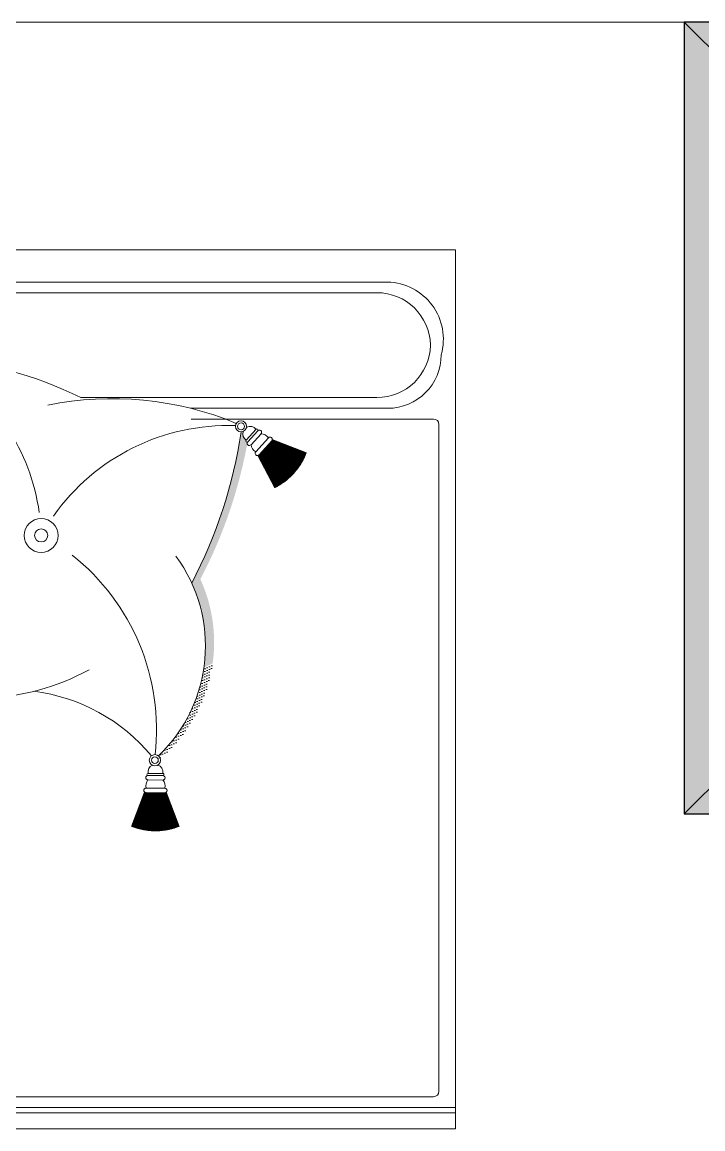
# Model space of a CAD drawing. Header units: inches. Extents: x 327481 to 195042051, y -335014 to 44773228.
# Drawn here: x 380770.57 to 380795.96, y -316943.67 to -316902.37 of the extents above; entities that cross this region are included whole.
import ezdxf

# ---------------------------------------------------------------- set-up
doc = ezdxf.new("R2010")
doc.units = ezdxf.units.IN
doc.header["$MEASUREMENT"] = 0
for name, color, linetype in [('center', 146, 'Continuous'), ('FLOORING', 44, 'Continuous'), ('PATHWAY', 19, 'Continuous')]:
    doc.layers.add(name, color=color, linetype=linetype)
doc.layers.add('column 1', color=146, linetype='Continuous', lineweight=30)
doc.layers.add('furniture', color=251, linetype='Continuous', lineweight=13)
pattern_1 = [(114.1448937, (47.258142, 134.8435324), (0.00191157614, 0.0023363169), [0, -0.0027])]

# ---------------------------------------------------------------- blocks, each defined once
blk = doc.blocks.new('COLUMN1')
at = {"layer": 'column 1'}
h = blk.add_hatch(color=256, dxfattribs=at)
h.paths.add_polyline_path([(1, 1), (0, 1), (0.5, 0.5)])
h.paths.add_polyline_path([(1, 1), (0.5, 0.5), (1, 0)])
h.paths.add_polyline_path([(0.5, 0.5), (0, 0), (1, 0)])
h.paths.add_polyline_path([(0.5, 0.5), (0, 1), (0, 0)])
at = {"layer": 'column 1', "lineweight": 0, "ltscale": 0.3}
for p, q in [((0, 1), (1, 0)), ((0, 0), (1, 1))]:
    blk.add_line(p, q, dxfattribs=at)
at = {"layer": 'column 1', "ltscale": 0.3}
for p, q in [((1, 1), (0, 1)), ((0, 1), (0, 0)), ((1, 0), (1, 1)), ((0, 0), (1, 0))]:
    blk.add_line(p, q, dxfattribs=at)
blk = doc.blocks.new('sofa')
h = blk.add_hatch()
h.set_pattern_fill('DOTS', color=256, scale=0.0432, angle=559.8083, style=0)
h.set_pattern_definition(pattern_1)
h.paths.add_polyline_path([(-120.3782, 134.1196, 0.085347), (-120.3787, 134.1217, 0.346667), (-120.369, 134.1252), (-120.3689, 134.1251, 0.962307), (-120.3672, 134.1268, -0.000005), (-120.3672, 134.1268, 0.266117), (-120.3648, 134.1263, -0.012545), (-120.3387, 134.1208, 0.01378), (-120.3301, 134.1101, 0.02307)])
h.paths.add_polyline_path([(-120.3301, 134.1101, -0.01378), (-120.3387, 134.1208, -0.063062), (-120.2134, 134.0739, 0.012257), (-120.2209, 134.0702, 0.054739)])
h.paths.add_polyline_path([(-120.186, 134.0837, 0.012903), (-120.1818, 134.074, 0.042691), (-120.2091, 134.0642, 0.00624), (-120.2209, 134.0702, -0.055194)])
h.paths.add_polyline_path([(-120.1818, 134.074, -0.012903), (-120.186, 134.0837, -0.099932), (-120.1189, 134.0876), (-120.1146, 134.0779, 0.100151)])
h = blk.add_hatch()
h.set_pattern_fill('DOTS', color=256, scale=0.0432, angle=559.8083, style=0)
h.set_pattern_definition(pattern_1)
h.paths.add_polyline_path([(-120.1146, 134.0779), (-120.1189, 134.0876, -0.038784), (-120.0932, 134.0819, 0.001847), (-120.1024, 134.0757, 0.018128)])
h.paths.add_polyline_path([(-120.1024, 134.0757, -0.001847), (-120.0932, 134.0819, -0.036379), (-120.0702, 134.0729, 0.005703), (-120.088, 134.0719, 0.022025)])
h.paths.add_polyline_path([(-120.088, 134.0719, -0.005703), (-120.0702, 134.0729, -0.1075), (-120.0129, 134.0289, 0.132171), (-120.0156, 134.027, 0.127339)])
for p, q in [((-120.5821, 134.3595), (-120.5821, 132.1995)), ((-119.5981, 134.3595), (-120.5821, 134.3595)), ((-119.6221, 133.4927), (-119.6221, 134.3595)), ((-119.6161, 133.2036), (-119.6161, 134.3595)), ((-119.5981, 132.1995), (-119.5981, 134.3595)), ((-119.6401, 134.3409), (-120.3867, 134.3409)), ((-120.3927, 134.3349), (-120.3927, 134.0635)), ((-119.6341, 133.4927), (-119.6341, 134.3349)), ((-120.5461, 134.2835), (-120.5461, 134.1433)), ((-120.4047, 134.2835), (-120.4047, 134.0631)), ((-120.5341, 132.7949), (-120.5341, 134.2715)), ((-120.4167, 134.2715), (-120.4167, 133.94)), ((-120.5461, 132.7829), (-120.5461, 134.2394)), ((-120.3683, 134.1537), (-120.3527, 134.1396)), ((-120.3762, 134.1418), (-120.3639, 134.1306)), ((-120.3717, 134.15), (-120.3561, 134.1359)), ((-120.3812, 134.1364), (-120.3689, 134.1251)), ((-120.3796, 134.1381), (-120.3673, 134.1269)), ((-119.996, 134.032), (-119.996, 134.0153)), ((-119.9936, 134.032), (-119.9937, 134.0153)), ((-119.9886, 134.0319), (-119.9887, 134.0153)), ((-119.9794, 134.0341), (-119.9795, 134.0131)), ((-119.9744, 134.0341), (-119.9745, 134.013))]:
    blk.add_line(p, q)
at = {"color": 8}
for p, q in [((-120.3698, 134.1544), (-120.3547, 134.1926)), ((-120.3695, 134.1544), (-120.3541, 134.1923)), ((-120.3693, 134.1543), (-120.3536, 134.1921)), ((-120.369, 134.1542), (-120.353, 134.1919)), ((-120.3688, 134.1541), (-120.3524, 134.1917)), ((-120.3685, 134.1539), (-120.3519, 134.1915)), ((-120.3683, 134.1537), (-120.3513, 134.1912)), ((-120.3681, 134.1536), (-120.3508, 134.191)), ((-120.3679, 134.1534), (-120.3502, 134.1907)), ((-120.3677, 134.1532), (-120.3497, 134.1905)), ((-120.3675, 134.153), (-120.3491, 134.1902)), ((-120.3672, 134.1528), (-120.3486, 134.19)), ((-120.367, 134.1526), (-120.348, 134.1897)), ((-120.3668, 134.1524), (-120.3475, 134.1894)), ((-120.3666, 134.1522), (-120.3469, 134.1892)), ((-120.3664, 134.152), (-120.3464, 134.1889)), ((-120.3662, 134.1518), (-120.3459, 134.1886)), ((-120.366, 134.1517), (-120.3453, 134.1883)), ((-120.3658, 134.1515), (-120.3448, 134.188)), ((-120.3656, 134.1513), (-120.3443, 134.1877)), ((-120.3654, 134.1511), (-120.3437, 134.1874)), ((-120.3652, 134.1509), (-120.3432, 134.1871)), ((-120.365, 134.1507), (-120.3427, 134.1868)), ((-120.3648, 134.1506), (-120.3422, 134.1865)), ((-120.3646, 134.1504), (-120.3417, 134.1862)), ((-120.3644, 134.1502), (-120.3411, 134.1859)), ((-120.3642, 134.15), (-120.3406, 134.1855)), ((-120.364, 134.1498), (-120.3401, 134.1852)), ((-120.3638, 134.1497), (-120.3396, 134.1849)), ((-120.3636, 134.1495), (-120.3391, 134.1845)), ((-120.3634, 134.1493), (-120.3386, 134.1842)), ((-120.3632, 134.1491), (-120.3381, 134.1838)), ((-120.363, 134.149), (-120.3376, 134.1835)), ((-120.3628, 134.1488), (-120.3371, 134.1831)), ((-120.3626, 134.1486), (-120.3366, 134.1828)), ((-120.3625, 134.1484), (-120.3362, 134.1824)), ((-120.3623, 134.1482), (-120.3357, 134.182)), ((-120.3621, 134.1481), (-120.3352, 134.1816)), ((-120.3619, 134.1479), (-120.3347, 134.1813)), ((-120.3617, 134.1477), (-120.3343, 134.1809)), ((-120.3615, 134.1475), (-120.3338, 134.1805)), ((-120.3613, 134.1474), (-120.3333, 134.1801)), ((-120.3611, 134.1472), (-120.3329, 134.1797)), ((-120.3609, 134.147), (-120.3324, 134.1793)), ((-120.3607, 134.1468), (-120.3319, 134.1789)), ((-120.3605, 134.1467), (-120.3315, 134.1785)), ((-120.3605, 134.1467), (-120.3315, 134.1785)), ((-120.3603, 134.1465), (-120.331, 134.1781)), ((-120.3601, 134.1463), (-120.3306, 134.1777)), ((-120.3599, 134.1461), (-120.3302, 134.1773)), ((-120.3598, 134.146), (-120.3297, 134.1768)), ((-120.3596, 134.1458), (-120.3293, 134.1764)), ((-120.3594, 134.1456), (-120.3289, 134.176)), ((-120.3592, 134.1454), (-120.3284, 134.1755)), ((-120.359, 134.1453), (-120.328, 134.1751)), ((-120.3588, 134.1451), (-120.3276, 134.1747)), ((-120.3586, 134.1449), (-120.3272, 134.1742)), ((-120.3584, 134.1447), (-120.3268, 134.1738)), ((-120.3582, 134.1445), (-120.3264, 134.1733)), ((-120.358, 134.1444), (-120.326, 134.1729)), ((-120.3578, 134.1442), (-120.3256, 134.1724)), ((-120.3576, 134.144), (-120.3252, 134.1719)), ((-120.3574, 134.1438), (-120.3248, 134.1715)), ((-120.3572, 134.1437), (-120.3244, 134.171)), ((-120.357, 134.1435), (-120.324, 134.1705)), ((-120.3568, 134.1433), (-120.3236, 134.1701)), ((-120.3566, 134.1431), (-120.3233, 134.1696)), ((-120.3564, 134.1429), (-120.3229, 134.1691)), ((-120.3562, 134.1428), (-120.3225, 134.1686)), ((-120.356, 134.1426), (-120.3222, 134.1681)), ((-120.3558, 134.1424), (-120.3218, 134.1676)), ((-120.3556, 134.1422), (-120.3215, 134.1671)), ((-120.3554, 134.142), (-120.3211, 134.1666)), ((-120.3552, 134.1418), (-120.3208, 134.1661)), ((-120.355, 134.1417), (-120.3204, 134.1656)), ((-120.3548, 134.1415), (-120.3201, 134.1651)), ((-120.3546, 134.1413), (-120.3198, 134.1646)), ((-120.3544, 134.1411), (-120.3195, 134.1641)), ((-120.3542, 134.1409), (-120.3191, 134.1636)), ((-120.354, 134.1407), (-120.3188, 134.1631)), ((-120.3538, 134.1405), (-120.3185, 134.1626)), ((-120.3536, 134.1403), (-120.3182, 134.162)), ((-120.3534, 134.1401), (-120.3179, 134.1615)), ((-120.3532, 134.14), (-120.3176, 134.161)), ((-120.353, 134.1398), (-120.3173, 134.1605)), ((-120.3527, 134.1396), (-120.317, 134.1599)), ((-120.3525, 134.1394), (-120.3167, 134.1594)), ((-120.3524, 134.1391), (-120.3164, 134.1589)), ((-120.3522, 134.1389), (-120.3162, 134.1583)), ((-120.3521, 134.1387), (-120.3159, 134.1578)), ((-120.352, 134.1384), (-120.3156, 134.1572)), ((-119.975, 134.0356), (-119.9366, 134.0501)), ((-119.9748, 134.0354), (-119.9363, 134.0495)), ((-119.9747, 134.0352), (-119.9361, 134.049)), ((-119.9746, 134.0349), (-119.9359, 134.0484)), ((-119.9745, 134.0346), (-119.9357, 134.0478)), ((-119.9745, 134.0344), (-119.9355, 134.0473)), ((-119.9744, 134.0341), (-119.9353, 134.0467)), ((-119.9744, 134.0338), (-119.9351, 134.0461)), ((-119.9744, 134.0335), (-119.9349, 134.0455)), ((-119.9744, 134.0332), (-119.9347, 134.045)), ((-119.9744, 134.0329), (-119.9345, 134.0444)), ((-119.9744, 134.0327), (-119.9344, 134.0438)), ((-119.9744, 134.0324), (-119.9342, 134.0432)), ((-119.9744, 134.0321), (-119.934, 134.0426)), ((-119.9745, 134.0318), (-119.9339, 134.0421)), ((-119.9745, 134.0316), (-119.9337, 134.0415)), ((-119.9745, 134.0313), (-119.9335, 134.0409)), ((-119.9745, 134.0302), (-119.933, 134.0385)), ((-119.9745, 134.0299), (-119.9329, 134.0379)), ((-119.9745, 134.0296), (-119.9327, 134.0373)), ((-119.9745, 134.0294), (-119.9326, 134.0367)), ((-119.9745, 134.0291), (-119.9325, 134.0361)), ((-119.9745, 134.0288), (-119.9324, 134.0355)), ((-119.9745, 134.0286), (-119.9323, 134.035)), ((-119.9745, 134.0283), (-119.9322, 134.0344)), ((-119.9745, 134.028), (-119.9321, 134.0338)), ((-119.9745, 134.0278), (-119.932, 134.0332)), ((-119.9745, 134.0275), (-119.932, 134.0325)), ((-119.9745, 134.0272), (-119.9319, 134.0319)), ((-119.9745, 134.027), (-119.9318, 134.0313)), ((-119.9745, 134.0267), (-119.9317, 134.0307)), ((-119.9745, 134.0264), (-119.9317, 134.0301)), ((-119.9745, 134.0262), (-119.9316, 134.0295)), ((-119.9745, 134.0259), (-119.9316, 134.0289)), ((-119.9745, 134.031), (-119.9334, 134.0403)), ((-119.9745, 134.0307), (-119.9333, 134.0397)), ((-119.9745, 134.0305), (-119.9331, 134.0391)), ((-119.9745, 134.0257), (-119.9315, 134.0283)), ((-119.9745, 134.0254), (-119.9315, 134.0277)), ((-119.9745, 134.0251), (-119.9315, 134.0271)), ((-119.9745, 134.0249), (-119.9314, 134.0265)), ((-119.9745, 134.0246), (-119.9314, 134.0259)), ((-119.9745, 134.0244), (-119.9314, 134.0253)), ((-119.9745, 134.0241), (-119.9314, 134.0247)), ((-119.9745, 134.0238), (-119.9314, 134.0241)), ((-119.9745, 134.0236), (-119.9314, 134.0235)), ((-119.9745, 134.0236), (-119.9314, 134.0235)), ((-119.9745, 134.0233), (-119.9314, 134.0229)), ((-119.9745, 134.023), (-119.9314, 134.0222)), ((-119.9745, 134.0228), (-119.9314, 134.0216)), ((-119.9745, 134.0225), (-119.9314, 134.021)), ((-119.9745, 134.0223), (-119.9315, 134.0204)), ((-119.9745, 134.022), (-119.9315, 134.0198)), ((-119.9745, 134.0217), (-119.9315, 134.0192)), ((-119.9745, 134.0215), (-119.9316, 134.0186)), ((-119.9745, 134.0212), (-119.9316, 134.018)), ((-119.9745, 134.021), (-119.9317, 134.0174)), ((-119.9745, 134.0207), (-119.9317, 134.0168)), ((-119.9745, 134.0204), (-119.9318, 134.0162)), ((-119.9745, 134.0202), (-119.9318, 134.0156)), ((-119.9745, 134.0199), (-119.9319, 134.015)), ((-119.9745, 134.0196), (-119.932, 134.0144)), ((-119.9745, 134.0194), (-119.9321, 134.0138)), ((-119.9745, 134.0191), (-119.9322, 134.0132)), ((-119.9745, 134.0188), (-119.9323, 134.0126)), ((-119.9745, 134.0186), (-119.9324, 134.012)), ((-119.9745, 134.0183), (-119.9325, 134.0114)), ((-119.9745, 134.018), (-119.9326, 134.0108)), ((-119.9745, 134.0178), (-119.9327, 134.0102)), ((-119.9745, 134.0175), (-119.9328, 134.0096)), ((-119.9745, 134.0172), (-119.9329, 134.009)), ((-119.9745, 134.017), (-119.9331, 134.0084)), ((-119.9745, 134.0167), (-119.9332, 134.0078)), ((-119.9745, 134.0164), (-119.9333, 134.0072)), ((-119.9745, 134.0161), (-119.9335, 134.0066)), ((-119.975, 134.0115), (-119.9367, 133.9969)), ((-119.9749, 134.0117), (-119.9365, 133.9974)), ((-119.9747, 134.012), (-119.9362, 133.998)), ((-119.9746, 134.0125), (-119.9358, 133.9991)), ((-119.9746, 134.0122), (-119.936, 133.9985)), ((-119.9745, 134.0159), (-119.9336, 134.006)), ((-119.9745, 134.0156), (-119.9338, 134.0055)), ((-119.9745, 134.0153), (-119.934, 134.0049)), ((-119.9745, 134.015), (-119.9341, 134.0043)), ((-119.9745, 134.0148), (-119.9343, 134.0037)), ((-119.9745, 134.0145), (-119.9345, 134.0031)), ((-119.9745, 134.0142), (-119.9346, 134.0026)), ((-119.9745, 134.0139), (-119.9348, 134.002)), ((-119.9745, 134.0136), (-119.935, 134.0014)), ((-119.9745, 134.0133), (-119.9352, 134.0008)), ((-119.9745, 134.0131), (-119.9354, 134.0003)), ((-119.9745, 134.0128), (-119.9356, 133.9997))]:
    blk.add_line(p, q, dxfattribs=at)
for centre, radius in [((-120.3845, 134.1194), 0.00627), ((-120.3845, 134.1194), 0.00378), ((-120.0108, 134.023), 0.00627), ((-120.0108, 134.023), 0.00378), ((-120.2624, 133.8957), 0.019), ((-120.2624, 133.8957), 0.00733)]:
    blk.add_circle(centre, radius)
for centre, radius, start, end in [((-120.482, 134.2818), 0.0641, 74.2964, 178.5015), ((-120.4647, 134.2835), 0.06, 0, 90), ((-120.3867, 134.3349), 0.006, 90, 180), ((-119.6401, 134.3349), 0.006, 0, 90), ((-120.4741, 134.2715), 0.06, 91.3873, 180), ((-120.4754, 134.3255), 0.006, 88.6127, 91.3873), ((-120.4767, 134.2715), 0.06, 0, 88.6127), ((-120.37, 134.1519), 0.0025, 47.6474, 227.6474), ((-120.3779, 134.1399), 0.0025, 47.6474, 227.6474), ((-120.3657, 134.1414), 0.0105, 124.4013, 177.7026), ((-120.3761, 134.1296), 0.00833, 127.0153, 209.1365), ((-120.3804, 134.1372), 0.00116, 47.6474, 227.6474), ((-120.3656, 134.1287), 0.0025, 227.6474, 47.6474), ((-120.3653, 134.141), 0.0105, 277.5923, 330.8936), ((-120.3544, 134.1377), 0.0025, 227.6474, 47.6474), ((-120.3761, 134.1296), 0.00833, 251.8007, 328.2796), ((-120.4571, 133.5933), 0.5322, 62.2317, 81.4809), ((-120.3681, 134.126), 0.00116, 227.6474, 47.6474), ((-120.0539, 133.9754), 0.3616, 157.4457, 191.5213), ((-120.1457, 134.1052), 0.2398, 178.0951, 234.7564), ((-120.1385, 133.9097), 0.1699, 43.6718, 126.331), ((-119.9975, 134.0236), 0.00833, 79.2217, 161.343), ((-119.9948, 134.032), 0.00116, 359.8539, 179.8539), ((-119.9911, 134.0319), 0.0025, 359.8539, 179.8539), ((-119.9819, 134.0239), 0.0105, 76.6077, 129.909), ((-119.9769, 134.0341), 0.0025, 359.8539, 179.8539), ((-120.0451, 133.7756), 0.2492, 83.5264, 141.5891), ((-119.8843, 133.8614), 0.2053, 129.7516, 172.7503), ((-119.9975, 134.0236), 0.00833, 204.0071, 280.486), ((-119.9948, 134.0153), 0.00116, 179.8539, 359.8539), ((-119.9912, 134.0153), 0.0025, 179.8539, 359.8539), ((-119.9819, 134.0233), 0.0105, 229.7987, 283.1), ((-119.977, 134.0131), 0.0025, 179.8539, 359.8539), ((-120.3603, 133.8179), 0.2811, 338.3002, 27.9377), ((-120.0031, 133.7374), 0.4606, 153.9027, 175.3315), ((-120.2564, 133.6659), 0.2298, 97.8833, 149.2044)]:
    blk.add_arc(centre, radius, start, end)

msp = doc.modelspace()

# ---------------------------------------------------------------- linework, layer by layer
at = {"layer": 'FLOORING', "lineweight": 0}
msp.add_line((380601.273, -316902.373), (380795.263, -316902.373), dxfattribs=at)
at = {"layer": 'PATHWAY', "lineweight": 0}
msp.add_line((380795.263, -316902.373), (380601.273, -316902.373), dxfattribs=at)

# ---------------------------------------------------------------- block references
at = {"layer": 'center', "xscale": 29.5434782608645, "yscale": 29.5434782608645, "zscale": 39.3913043478359, "rotation": 90}
msp.add_blockref('COLUMN1', (380824.807, -316931.917), dxfattribs=at)
at = {"layer": 'furniture', "xscale": 33.33333333372857, "yscale": 33.33333333372857, "zscale": 33.33333333372857, "rotation": 270.0000000000625}
msp.add_blockref('sofa', (376308.085, -320930.274), dxfattribs=at)

doc.saveas('drawing.dxf')
